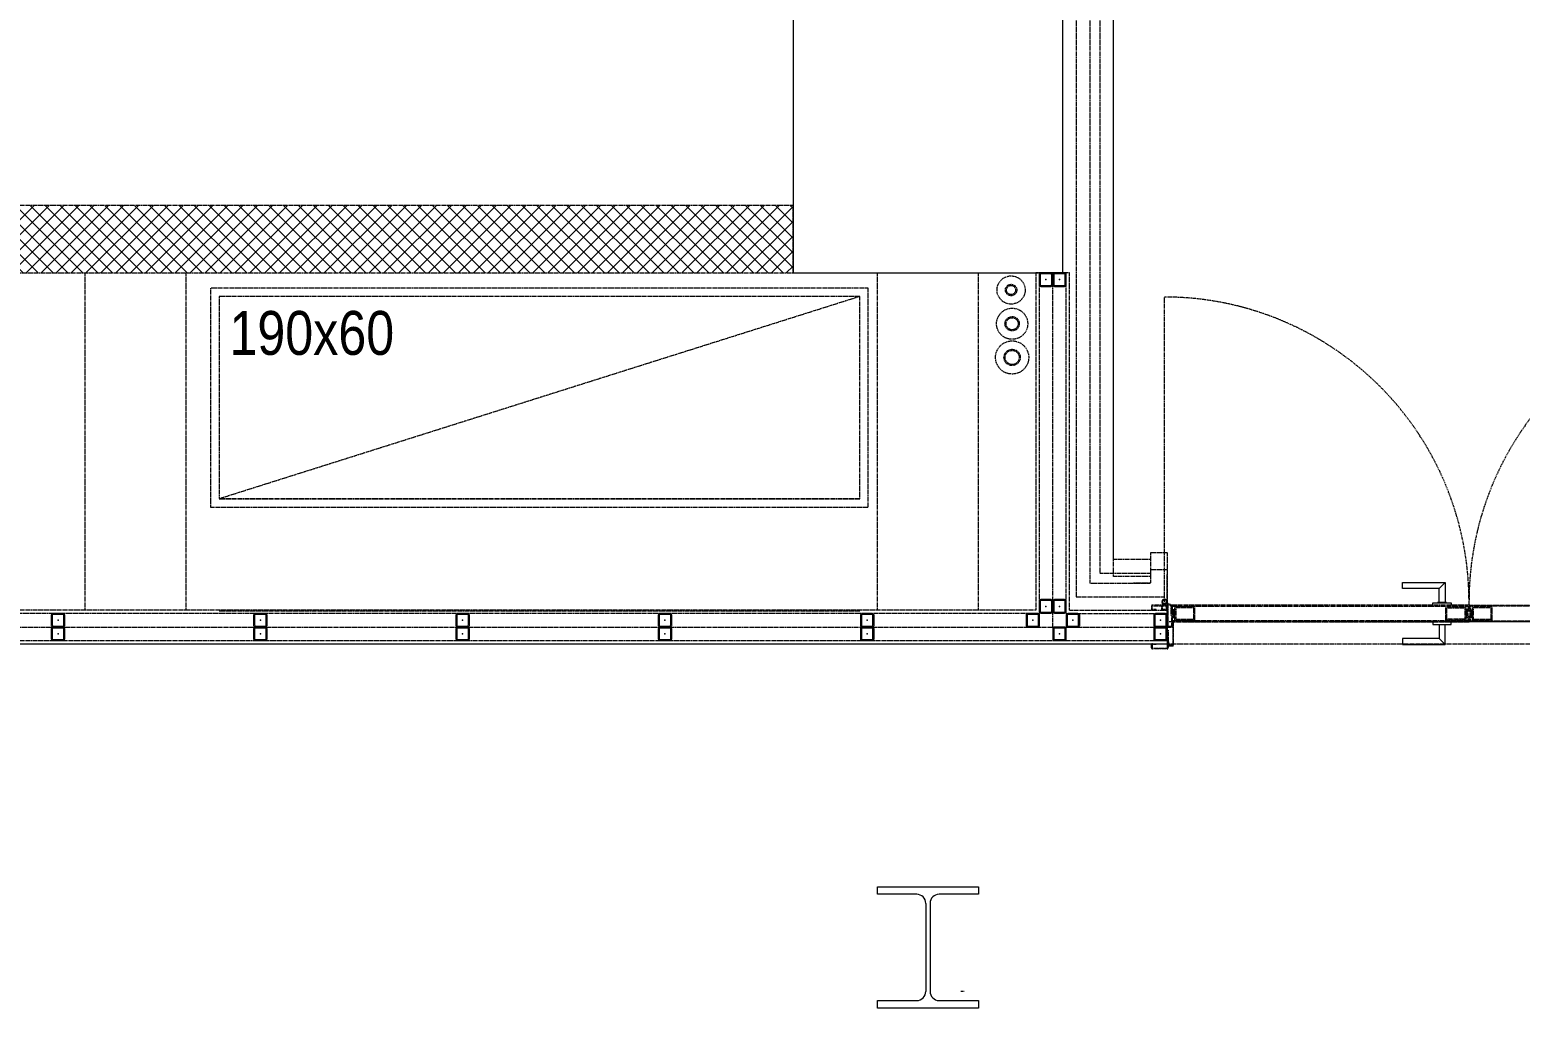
# Model space of a CAD drawing. Extents: x -1457 to 23780, y -2071 to 4205.
# Drawn here: x 19491.1 to 19933.1, y 1719.6 to 2017.1 of the extents above; entities that cross this region are included whole.
import ezdxf

# ---------------------------------------------------------------- set-up
doc = ezdxf.new("R2010")
doc.units = 0
doc.header["$MEASUREMENT"] = 0
doc.linetypes.add('DOT2', pattern=[0.125, 0, -0.125])
doc.linetypes.add('HIDDEN', pattern=[0.375, 0.25, -0.125])
doc.layers.get('0').update_dxf_attribs({"color": 9, "lineweight": 9})
doc.layers.add('M-TEFRIS2-015', color=129, linetype='Continuous', lineweight=9)
doc.styles.add('MuuM_TEXT-STANDART', font='ARIALN.TTF')

# ---------------------------------------------------------------- blocks, each defined once
blk = doc.blocks.new('prf-36')
for p, q in [((-15, 18), (15, 18)), ((-15, 15.75), (-15, 18)), ((15, 18), (15, 15.75)), ((-3.325, 15.75), (-15, 15.75)), ((15, 15.75), (3.325, 15.75)), ((-0.625, 13.05), (-0.625, -13.05)), ((0.625, 13.05), (0.625, -13.05)), ((-15, -15.75), (-3.325, -15.75)), ((-15, -18), (-15, -15.75)), ((3.325, -15.75), (15, -15.75)), ((15, -15.75), (15, -18)), ((15, -18), (-15, -18))]:
    blk.add_line(p, q)
for centre, start, end in [((-3.325, 13.05), 0, 90), ((3.325, 13.05), 90, 180), ((-3.325, -13.05), 270, 0), ((3.325, -13.05), 180, 270)]:
    blk.add_arc(centre, 2.7, start, end)
blk = doc.blocks.new('p-kolon_80x80')
blk.add_lwpolyline([(-40, -40), (40, -40), (40, 40), (-40, 40)], close=True)
blk = doc.blocks.new('prf-scr2')
at = {"linetype": 'DOT2', "ltscale": 10}
blk.add_line((0, 0.19), (0, -1.06), dxfattribs=at)
for p, q in [((0.09, -0.24), (-0.09, -0.2)), ((-0.09, -0.24), (0.09, -0.28)), ((0.09, -0.32), (-0.09, -0.28)), ((-0.09, -0.32), (0.09, -0.36)), ((0.09, -0.4), (-0.09, -0.36)), ((-0.09, -0.4), (0.09, -0.44)), ((0.09, -0.48), (-0.09, -0.44)), ((-0.09, -0.48), (0.09, -0.52)), ((0.09, -0.56), (-0.09, -0.52)), ((-0.09, -0.56), (0.09, -0.6)), ((0.09, -0.64), (-0.09, -0.6)), ((-0.09, -0.64), (0.09, -0.68)), ((0.09, -0.72), (-0.09, -0.68)), ((-0.09, -0.72), (0.09, -0.76)), ((0.06, -0.84), (-0.08, -0.76)), ((-0.07, -0.8), (0.06, -0.84)), ((0.09, -0.17), (0, -0.15)), ((0, -0.18), (0.09, -0.2))]:
    blk.add_line(p, q)
blk.add_lwpolyline([(0.23, 0), (-0.23, 0), (-0.23, -0.01), (-0.12, -0.14), (0.12, -0.14), (0.23, -0.01), (0.23, 0)], close=True)
for points in [[(0.23, -0.01), (-0.23, -0.01)], [(-0.09, -0.14), (-0.09, -0.2), (-0.12, -0.22), (-0.12, -0.23), (-0.09, -0.24), (-0.09, -0.28), (-0.12, -0.3), (-0.12, -0.31), (-0.09, -0.32), (-0.09, -0.36), (-0.12, -0.38), (-0.12, -0.39), (-0.09, -0.4), (-0.09, -0.44), (-0.12, -0.46), (-0.12, -0.46), (-0.09, -0.48), (-0.09, -0.52), (-0.12, -0.54), (-0.12, -0.54), (-0.09, -0.56), (-0.09, -0.6), (-0.12, -0.62), (-0.12, -0.62), (-0.09, -0.64), (-0.09, -0.68), (-0.12, -0.69), (-0.12, -0.7), (-0.09, -0.72), (-0.09, -0.73), (-0.08, -0.76), (-0.1, -0.77), (-0.1, -0.78), (-0.07, -0.8), (-0.01, -0.94), (0, -0.95), (0.01, -0.94), (0.08, -0.76), (0.09, -0.76), (0.12, -0.74), (0.12, -0.73), (0.09, -0.72), (0.09, -0.68), (0.12, -0.66), (0.12, -0.66), (0.09, -0.64), (0.09, -0.6), (0.12, -0.58), (0.12, -0.58), (0.09, -0.56), (0.09, -0.52), (0.12, -0.5), (0.12, -0.5), (0.09, -0.48), (0.09, -0.44), (0.12, -0.43), (0.12, -0.42), (0.09, -0.4), (0.09, -0.36), (0.12, -0.35), (0.12, -0.34), (0.09, -0.32), (0.09, -0.28), (0.12, -0.27), (0.12, -0.26), (0.09, -0.24), (0.09, -0.2), (0.12, -0.19), (0.12, -0.18), (0.09, -0.17), (0.09, -0.14)]]:
    blk.add_lwpolyline(points)
blk = doc.blocks.new('gr-p-barel kilitli kapı kolu')
at = {"flags": 128}
for points in [[(-0.9, 0.8), (-0.9, 4.9), (-11.7, 4.9), (-11.7, 6.7), (0.9, 6.7), (0.9, 0.8)], [(-0.8, 5), (0.8, 6.6)]]:
    blk.add_lwpolyline(points, dxfattribs=at)
blk.add_lwpolyline([(-2.75, 0), (-2.75, 0.7), (2.75, 0.7), (2.75, 0)])
blk.add_lwpolyline([(-1.3, 0.7), (1.3, 0.7), (1.3, 0.8), (-1.3, 0.8)], close=True)
blk = doc.blocks.new('Prf-40x40')
for points in [[(1.5, -2), (-1.5, -2, -0.414214), (-2, -1.5), (-2, 1.5, -0.414214), (-1.5, 2), (1.5, 2, -0.414214), (2, 1.5), (2, -1.5, -0.414214)], [(1.5, -1.7), (-1.5, -1.7, -0.414214), (-1.7, -1.5), (-1.7, 1.5, -0.414214), (-1.5, 1.7), (1.5, 1.7, -0.414214), (1.7, 1.5), (1.7, -1.5, -0.414214)]]:
    blk.add_lwpolyline(points, format="xyb", close=True)
blk.add_point((0, 0))

msp = doc.modelspace()

# ---------------------------------------------------------------- hatches: boundary and pattern name
at = {"layer": 'M-TEFRIS2-015', "linetype": 'HIDDEN', "lineweight": 0}
h = msp.add_hatch(dxfattribs=at)
h.set_pattern_fill('ANSI37', color=256, scale=25, style=0)
h.paths.add_polyline_path([(19097.5, 1945), (19717.5, 1945), (19717.5, 1965), (19097.5, 1965)])

# ---------------------------------------------------------------- linework, layer by layer
for p, q in [((19812.5, 1855), (19812.5, 2070)), ((19739.75, 1940.5), (19544.75, 1940.5)), ((19544.75, 1940.5), (19544.75, 1875.5)), ((19739.75, 1875.5), (19739.75, 1940.5)), ((19737.25, 1938), (19547.25, 1878)), ((19737.25, 1938), (19547.25, 1938)), ((19547.25, 1938), (19547.25, 1878)), ((19737.25, 1878), (19737.25, 1938)), ((19544.75, 1875.5), (19739.75, 1875.5)), ((19737.25, 1878), (19547.25, 1878)), ((19547.25, 1878), (19737.25, 1878)), ((19828.5, 1857), (19823.5, 1857)), ((19823.5, 1857), (19823.5, 1855)), ((19828.47, 1841.5), (19828.5, 1857)), ((19823.5, 1855), (19812.5, 1855)), ((19547.25, 1844.85), (19737.25, 1844.85)), ((20008.5, 1841.5), (19828.47, 1841.5)), ((19767.25, 1732), (19768.25, 1732))]:
    msp.add_line(p, q, dxfattribs=at)
for points in [[(19801.5, 2075), (19801.5, 1849), (19827.62, 1849)], [(19805.5, 2075), (19805.5, 1853), (19823.5, 1853)], [(19808.5, 2075), (19808.5, 1856), (19823.5, 1856)], [(19823.5, 1860), (19812.5, 1860), (19812.5, 2070)], [(19799.5, 1845), (19799.5, 1945), (19789.5, 1945), (19789.5, 1845), (19017.5, 1845)], [(19507.5, 1845), (19507.5, 1945)], [(19537.5, 1845), (19537.5, 1945)], [(19742.5, 1845), (19742.5, 1945)], [(19772.5, 1845), (19772.5, 1945)], [(19798.5, 1844), (19798.5, 1945)], [(19790.5, 1944), (19790.5, 1844), (19017.5, 1844)], [(19019.5, 1840), (19788.61, 1840), (19794.5, 1840), (19794.5, 1846.13), (19794.5, 1943)], [(19019.5, 1840), (19788.61, 1840), (19794.5, 1840), (19794.5, 1846.13), (19794.5, 1943)], [(19827.62, 1847.5), (19827.62, 1937.86)], [(19825.17, 1835), (19828.5, 1835), (19828.5, 1862), (19823.5, 1862), (19823.5, 1853), (19818.5, 1853)], [(19798.5, 1844), (19828.5, 1844)], [(19799.5, 1845), (19828.5, 1845)], [(19828.37, 1846.3), (19828.37, 1845), (19826.87, 1845), (19826.87, 1846.3)], [(19828.17, 1846.99), (19828.17, 1845.2), (19827.07, 1845.2), (19827.07, 1846.99)], [(19917.37, 1842.85), (19917.37, 1844.85), (19917.97, 1844.85), (19917.97, 1846.5), (19829.77, 1846.5), (19829.77, 1844.85), (19830.37, 1844.85), (19830.37, 1842.85), (19830.67, 1842.85), (19830.67, 1845.15), (19830.07, 1845.15), (19830.07, 1846.2), (19917.67, 1846.2), (19917.67, 1845.15), (19917.07, 1845.15), (19917.07, 1842.85), (19917.37, 1842.85)], [(19917.37, 1844.85), (19917.37, 1842.85), (19917.67, 1842.85), (19917.67, 1841.81), (19830.07, 1841.81), (19830.07, 1842.85), (19830.37, 1842.85), (19830.37, 1844.85), (19830.07, 1844.85), (19830.07, 1843.15), (19829.77, 1843.15), (19829.77, 1841.51), (19917.97, 1841.51), (19917.97, 1843.15), (19917.67, 1843.15), (19917.67, 1844.85)], [(19918.57, 1842.85), (19918.57, 1844.85), (19917.97, 1844.85), (19917.97, 1846.5), (20006.17, 1846.5), (20006.17, 1844.85), (20005.57, 1844.85), (20005.57, 1842.85), (20005.27, 1842.85), (20005.27, 1845.15), (20005.87, 1845.15), (20005.87, 1846.2), (19918.27, 1846.2), (19918.27, 1845.15), (19918.87, 1845.15), (19918.87, 1842.85), (19918.57, 1842.85)], [(19918.57, 1844.85), (19918.57, 1842.85), (19918.27, 1842.85), (19918.27, 1841.81), (20005.87, 1841.81), (20005.87, 1842.85), (20005.57, 1842.85), (20005.57, 1844.85), (20005.87, 1844.85), (20005.87, 1843.15), (20006.17, 1843.15), (20006.17, 1841.51), (19917.97, 1841.51), (19917.97, 1843.15), (19918.27, 1843.15), (19918.27, 1844.85)], [(19794.5, 1840), (19826.5, 1840)], [(19017.5, 1836), (19798.5, 1836)], [(19017.5, 1835), (19799.5, 1835), (19799.5, 1835)], [(19797.5, 1836), (19828.5, 1836)], [(19797.5, 1835), (19828.5, 1835)]]:
    msp.add_lwpolyline(points, dxfattribs=at)
for points in [[(19097.5, 1945), (19717.5, 1945), (19717.5, 1965), (19097.5, 1965)], [(19830.67, 1842), (19836.67, 1842), (19836.67, 1846), (19830.67, 1846)], [(19830.97, 1842.3), (19836.37, 1842.3), (19836.37, 1845.7), (19830.97, 1845.7)], [(19917.07, 1842), (19911.07, 1842), (19911.07, 1846), (19917.07, 1846)], [(19916.77, 1842.3), (19911.37, 1842.3), (19911.37, 1845.7), (19916.77, 1845.7)], [(19918.87, 1842), (19924.87, 1842), (19924.87, 1846), (19918.87, 1846)], [(19919.17, 1842.3), (19924.57, 1842.3), (19924.57, 1845.7), (19919.17, 1845.7)], [(19007.5, 1835), (20472.48, 1835), (20472.48, 335), (19007.5, 335)]]:
    msp.add_lwpolyline(points, close=True, dxfattribs=at)
for points in [[(19828.19, 1847.01), (19829.57, 1846.37), (19829.57, 1843.5), (19829.77, 1843.5), (19829.77, 1846.5), (19828.3, 1847.18, 14.796002)], [(19828.77, 1834.7, 0.414214), (19829.07, 1834.4), (19830.07, 1834.4, 0.414214), (19830.37, 1834.7), (19830.37, 1841.1, 0.414214), (19830.07, 1841.4, 0.414214), (19829.77, 1841.1), (19829.77, 1840.2), (19828.77, 1840.2), (19828.77, 1846.2, 0.414214), (19828.47, 1846.5), (19824.07, 1846.5, 0.414214), (19823.77, 1846.2), (19823.77, 1845.3, 0.414214), (19824.07, 1845), (19825.17, 1845), (19825.17, 1845.2), (19824.07, 1845.2, -0.414214), (19823.97, 1845.3), (19823.97, 1846.2, -0.414214), (19824.07, 1846.3), (19828.47, 1846.3, -0.414214), (19828.57, 1846.2), (19828.57, 1840), (19829.97, 1840), (19829.97, 1841.1, -0.414214), (19830.07, 1841.2, -0.414214), (19830.17, 1841.1), (19830.17, 1834.7, -0.414214), (19830.07, 1834.6), (19829.07, 1834.6, -0.414214), (19828.97, 1834.7), (19828.97, 1835.6), (19828.77, 1835.6)], [(19823.97, 1833.8, 0.414214), (19824.07, 1833.7), (19828.47, 1833.7, 0.414214), (19828.57, 1833.8), (19828.57, 1839.1), (19828.77, 1839.1), (19828.77, 1833.8, -0.414214), (19828.47, 1833.5), (19824.07, 1833.5, -0.414214), (19823.77, 1833.8), (19823.77, 1834.7, -0.414214), (19824.07, 1835), (19825.17, 1835), (19825.17, 1834.8), (19824.07, 1834.8, 0.414214), (19823.97, 1834.7)]]:
    msp.add_lwpolyline(points, format="xyb", close=True, dxfattribs=at)
for centre, radius in [((19782.16, 1939.93), 4.18), ((19782.16, 1939.93), 1.69), ((19782.16, 1939.93), 1.36), ((19782.47, 1929.93), 4.62), ((19782.47, 1929.93), 2.12), ((19782.47, 1929.93), 1.79), ((19782.47, 1919.93), 4.92), ((19782.47, 1919.93), 2.42), ((19782.47, 1919.93), 2.42), ((19782.47, 1919.93), 2.09), ((19782.47, 1919.93), 2.09), ((19827.62, 1847.5), 0.55)]:
    msp.add_circle(centre, radius, dxfattribs=at)
for centre, start, end in [((19827.62, 1847.49), 358.3229, 89.9985), ((20008.32, 1847.49), 90.0015, 181.6771)]:
    msp.add_arc(centre, 90.36, start, end, dxfattribs=at)

# ---------------------------------------------------------------- block references
for name, p in [('p-kolon_80x80', (19757.5, 1985)), ('gr-p-barel kilitli kapı kolu', (19909.97, 1846.51)), ('prf-36', (19757.5, 1745))]:
    msp.add_blockref(name, p, dxfattribs=at)
at = {"layer": 'M-TEFRIS2-015', "linetype": 'HIDDEN', "lineweight": 0, "xscale": -1}
for p in [(19792.5, 1943), (19796.5, 1943), (19792.5, 1846.13), (19796.5, 1846.13), (19499.5, 1842), (19559.5, 1842), (19619.5, 1842), (19679.5, 1842), (19739.5, 1842), (19788.61, 1842), (19800.5, 1842), (19826.5, 1842), (19499.5, 1838), (19559.5, 1838), (19619.5, 1838), (19679.5, 1838), (19739.5, 1838), (19796.5, 1838), (19826.5, 1838)]:
    msp.add_blockref('Prf-40x40', p, dxfattribs=at)
at = {"layer": 'M-TEFRIS2-015', "linetype": 'HIDDEN', "lineweight": 0, "rotation": 90}
for p in [(19830.07, 1844), (19918.27, 1843.78)]:
    msp.add_blockref('prf-scr2', p, dxfattribs=at)
at = {"layer": 'M-TEFRIS2-015', "linetype": 'HIDDEN', "lineweight": 0, "xscale": -1}
for name, p, rotation in [('prf-scr2', (19917.67, 1843.78), 270), ('gr-p-barel kilitli kapı kolu', (19909.97, 1841.49), 180)]:
    msp.add_blockref(name, p, dxfattribs=dict(at, rotation=rotation))

# ---------------------------------------------------------------- texts
at = {"layer": 'M-TEFRIS2-015', "linetype": 'HIDDEN', "lineweight": 0, "style": 'MuuM_TEXT-STANDART'}
msp.add_text('190x60', height=13, dxfattribs=at).set_placement((19550.33, 1920.71))

doc.saveas('drawing.dxf')
